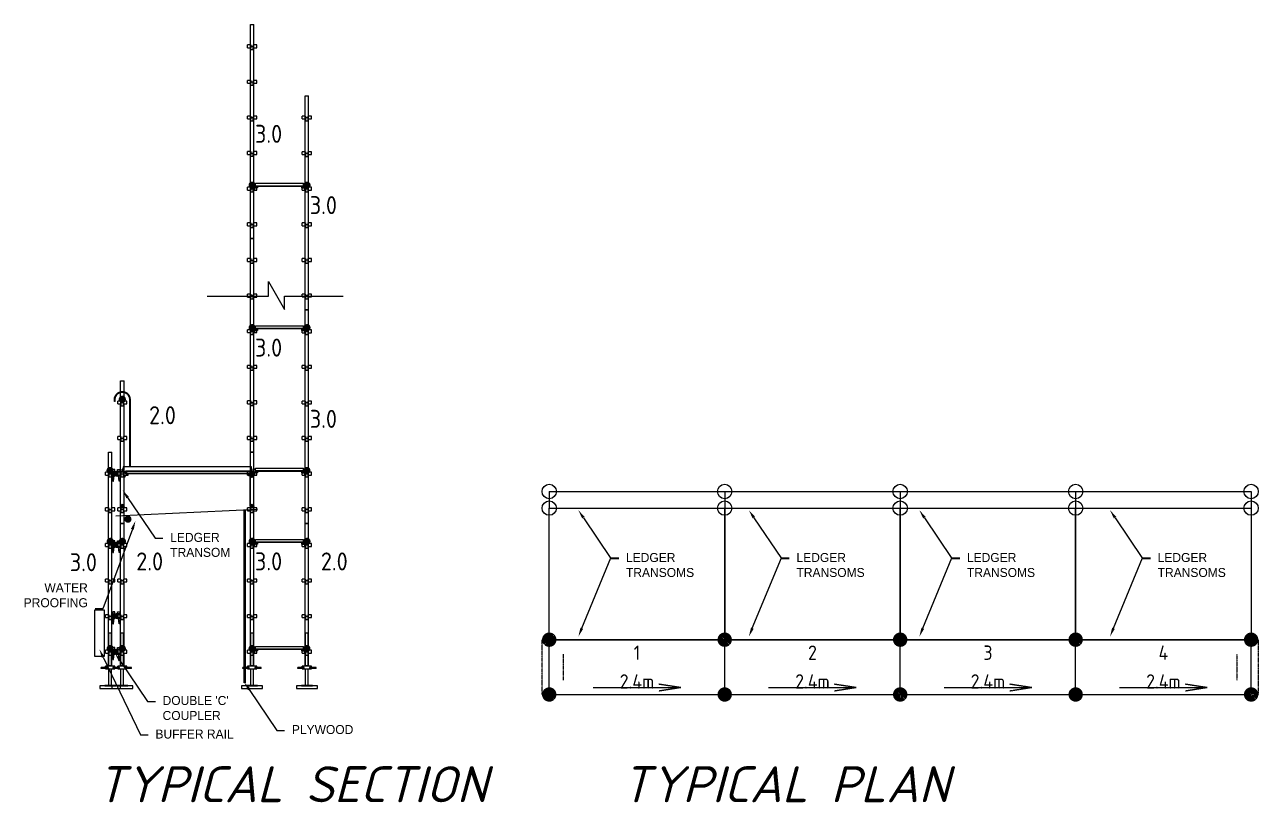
# Model space of a CAD drawing. Header units: millimetres. Extents: x 41560 to 58707, y 2326 to 13138.
import ezdxf
from ezdxf import colors
from ezdxf.entities.mleader import LeaderData, LeaderLine
from ezdxf.enums import TextEntityAlignment as Align
from ezdxf.math import Vec2, Vec3

# ---------------------------------------------------------------- set-up
doc = ezdxf.new("R2010")
doc.units = ezdxf.units.MM
doc.linetypes.add('KwikScaf_DASHED', pattern=[3.75, 2.5, -1.25])
doc.linetypes.add('KwikScaf_Line', pattern=[1, 1, 0])
doc.layers.get('0').update_dxf_attribs({"linetype": 'CONTINUOUS'})
for name, color, linetype in [('KwikScaf Matrix', 7, 'CONTINUOUS'), ('KwikScaf Schematic', 7, 'CONTINUOUS'), ('KwikScaf Sections', 7, 'CONTINUOUS')]:
    doc.layers.add(name, color=color, linetype=linetype)
doc.styles.add('KwikScaf ISO', font='isocp.shx')

# ---------------------------------------------------------------- blocks, each defined once
blk = doc.blocks.new('2D Jack Adjustable Screw')
at = {"color": 0, "extrusion": (1, -1.83691e-16, 2.30446e-16)}
for p, q in [((-265.5, 100), (-273.5, 100)), ((-273.5, 100), (-273.5, -52)), ((-265.5, 100), (-265.5, -52)), ((-265.5, 42.5), (-40, 42.5)), ((-265.5, 5.5), (-40, 5.5)), ((-40, 87.75), (-35, 87.75)), ((-40, 87.75), (-40, 24)), ((-40, 24), (-40, -39.75)), ((-35, 151.5), (-20, 151.5)), ((-35, 62.25), (-35, 151.5)), ((-35, 62.25), (-20, 62.25)), ((-20, 62.25), (-20, 151.5)), ((-20, 87.75), (0, 87.75)), ((0, 24), (0, 87.75)), ((0, 42.5), (454.5, 42.5)), ((0, -39.75), (0, 24)), ((0, 5.5), (454.5, 5.5)), ((454.5, 24), (454.5, 42.5)), ((454.5, 5.5), (454.5, 24)), ((-265.5, -52), (-273.5, -52)), ((-40, -39.75), (-35, -39.75)), ((-20, -14.25), (-35, -14.25)), ((-35, -103.5), (-35, -14.25)), ((-35, -103.5), (-20, -103.5)), ((-20, -103.5), (-20, -14.25)), ((-20, -39.75), (0, -39.75))]:
    blk.add_line(p, q, dxfattribs=at)
blk = doc.blocks.new('2D Standard 3 Metre')
at = {"layer": 'KwikScaf Matrix', "color": 0, "extrusion": (0, 1, 0)}
for p, q in [((-185, -24), (-185, 24)), ((-185, 24), (-8, 24)), ((-33, 16), (7, 16)), ((-33, 16), (-33, 6)), ((-33, 6), (-33, -6)), ((-8, 64), (-8, 60)), ((-8, 64), (32, 64)), ((-8, 60), (-8, 22)), ((-8, 22), (32, 22)), ((-8, 22), (-8, 18)), ((32, 18), (-8, 18)), ((7, 6), (7, 16)), ((7, -6), (7, 6)), ((32, 60), (32, 64)), ((32, 22), (32, 60)), ((32, 24), (487, 24)), ((32, 18), (32, 22)), ((462, 16), (462, 6)), ((462, 16), (502, 16)), ((462, 6), (462, -6)), ((487, 64), (487, 60)), ((487, 64), (527, 64)), ((487, 60), (487, 22)), ((487, 22), (527, 22)), ((487, 22), (487, 18)), ((527, 18), (487, 18)), ((502, 6), (502, 16)), ((502, -6), (502, 6)), ((527, 60), (527, 64)), ((527, 22), (527, 60)), ((527, 24), (982, 24)), ((527, 18), (527, 22)), ((957, 16), (997, 16)), ((957, 16), (957, 6)), ((957, 6), (957, -6)), ((982, 64), (982, 60)), ((982, 64), (1022, 64)), ((982, 60), (982, 22)), ((982, 22), (1022, 22)), ((982, 22), (982, 18)), ((1022, 18), (982, 18)), ((997, 6), (997, 16)), ((997, -6), (997, 6)), ((1022, 60), (1022, 64)), ((1022, 22), (1022, 60)), ((1022, 24), (1477, 24)), ((1022, 18), (1022, 22)), ((1452, 16), (1492, 16)), ((1452, 16), (1452, 6)), ((1452, 6), (1452, -6)), ((1477, 64), (1477, 60)), ((1477, 64), (1517, 64)), ((1477, 60), (1477, 22)), ((1477, 22), (1517, 22)), ((1477, 22), (1477, 18)), ((1517, 18), (1477, 18)), ((1492, 6), (1492, 16)), ((1492, -6), (1492, 6)), ((1517, 60), (1517, 64)), ((1517, 22), (1517, 60)), ((1517, 24), (1972, 24)), ((1517, 18), (1517, 22)), ((1947, 16), (1987, 16)), ((1947, 16), (1947, 6)), ((1947, 6), (1947, -6)), ((1972, 64), (1972, 60)), ((1972, 64), (2012, 64)), ((1972, 60), (1972, 22)), ((1972, 22), (2012, 22)), ((1972, 22), (1972, 18)), ((2012, 18), (1972, 18)), ((1987, 6), (1987, 16)), ((1987, -6), (1987, 6)), ((2012, 60), (2012, 64)), ((2012, 22), (2012, 60)), ((2012, 24), (2467, 24)), ((2012, 18), (2012, 22)), ((2442, 16), (2442, 6)), ((2442, 16), (2482, 16)), ((2442, 6), (2442, -6)), ((2467, 64), (2467, 60)), ((2467, 64), (2507, 64)), ((2467, 60), (2467, 22)), ((2467, 22), (2507, 22)), ((2467, 22), (2467, 18)), ((2507, 18), (2467, 18)), ((2482, 6), (2482, 16)), ((2482, -6), (2482, 6)), ((2507, 60), (2507, 64)), ((2507, 22), (2507, 60)), ((2507, 24), (2787, 24)), ((2507, 18), (2507, 22)), ((2787, 24), (2787, -24)), ((-185, -24), (-8, -24)), ((-33, -6), (-33, -16)), ((-33, -16), (7, -16)), ((-8, -18), (32, -18)), ((-8, -18), (-8, -22)), ((-8, -22), (-8, -60)), ((-8, -22), (32, -22)), ((-8, -60), (-8, -64)), ((-8, -64), (32, -64)), ((7, -16), (7, -6)), ((32, -22), (32, -18)), ((32, -60), (32, -22)), ((32, -24), (487, -24)), ((32, -64), (32, -60)), ((462, -6), (462, -16)), ((462, -16), (502, -16)), ((487, -18), (527, -18)), ((487, -18), (487, -22)), ((487, -22), (487, -60)), ((487, -22), (527, -22)), ((487, -60), (487, -64)), ((487, -64), (527, -64)), ((502, -16), (502, -6)), ((527, -22), (527, -18)), ((527, -60), (527, -22)), ((527, -24), (982, -24)), ((527, -64), (527, -60)), ((957, -6), (957, -16)), ((957, -16), (997, -16)), ((982, -18), (1022, -18)), ((982, -18), (982, -22)), ((982, -22), (982, -60)), ((982, -22), (1022, -22)), ((982, -60), (982, -64)), ((982, -64), (1022, -64)), ((997, -16), (997, -6)), ((1022, -22), (1022, -18)), ((1022, -60), (1022, -22)), ((1022, -24), (1477, -24)), ((1022, -64), (1022, -60)), ((1452, -6), (1452, -16)), ((1452, -16), (1492, -16)), ((1477, -18), (1517, -18)), ((1477, -18), (1477, -22)), ((1477, -22), (1477, -60)), ((1477, -22), (1517, -22)), ((1477, -60), (1477, -64)), ((1477, -64), (1517, -64)), ((1492, -16), (1492, -6)), ((1517, -22), (1517, -18)), ((1517, -60), (1517, -22)), ((1517, -24), (1972, -24)), ((1517, -64), (1517, -60)), ((1947, -6), (1947, -16)), ((1947, -16), (1987, -16)), ((1972, -18), (2012, -18)), ((1972, -18), (1972, -22)), ((1972, -22), (1972, -60)), ((1972, -22), (2012, -22)), ((1972, -60), (1972, -64)), ((1972, -64), (2012, -64)), ((1987, -16), (1987, -6)), ((2012, -22), (2012, -18)), ((2012, -60), (2012, -22)), ((2012, -24), (2467, -24)), ((2012, -64), (2012, -60)), ((2442, -6), (2442, -16)), ((2442, -16), (2482, -16)), ((2467, -18), (2507, -18)), ((2467, -18), (2467, -22)), ((2467, -22), (2467, -60)), ((2467, -22), (2507, -22)), ((2467, -60), (2467, -64)), ((2467, -64), (2507, -64)), ((2482, -16), (2482, -6)), ((2507, -22), (2507, -18)), ((2507, -60), (2507, -22)), ((2507, -24), (2787, -24)), ((2507, -64), (2507, -60))]:
    blk.add_line(p, q, dxfattribs=at)
blk = doc.blocks.new('2D Standard 2 Metre')
at = {"layer": 'KwikScaf Matrix', "color": 0, "extrusion": (0, 1, 0)}
for p, q in [((-185, -24), (-185, 24)), ((-185, 24), (-8, 24)), ((-33, 16), (7, 16)), ((-33, 16), (-33, 6)), ((-33, 6), (-33, -6)), ((-8, 64), (-8, 60)), ((-8, 64), (32, 64)), ((-8, 60), (-8, 22)), ((-8, 22), (32, 22)), ((-8, 22), (-8, 18)), ((32, 18), (-8, 18)), ((7, 6), (7, 16)), ((7, -6), (7, 6)), ((32, 60), (32, 64)), ((32, 22), (32, 60)), ((32, 24), (487, 24)), ((32, 18), (32, 22)), ((462, 16), (502, 16)), ((462, 16), (462, 6)), ((462, 6), (462, -6)), ((487, 64), (487, 60)), ((487, 64), (527, 64)), ((487, 60), (487, 22)), ((487, 22), (527, 22)), ((487, 22), (487, 18)), ((527, 18), (487, 18)), ((502, 6), (502, 16)), ((502, -6), (502, 6)), ((527, 60), (527, 64)), ((527, 22), (527, 60)), ((527, 24), (982, 24)), ((527, 18), (527, 22)), ((957, 16), (997, 16)), ((957, 16), (957, 6)), ((957, 6), (957, -6)), ((982, 64), (982, 60)), ((982, 64), (1022, 64)), ((982, 60), (982, 22)), ((982, 22), (1022, 22)), ((982, 22), (982, 18)), ((1022, 18), (982, 18)), ((997, 6), (997, 16)), ((997, -6), (997, 6)), ((1022, 60), (1022, 64)), ((1022, 22), (1022, 60)), ((1022, 24), (1477, 24)), ((1022, 18), (1022, 22)), ((1452, 16), (1492, 16)), ((1452, 16), (1452, 6)), ((1452, 6), (1452, -6)), ((1477, 64), (1517, 64)), ((1477, 64), (1477, 60)), ((1477, 60), (1477, 22)), ((1477, 22), (1517, 22)), ((1477, 22), (1477, 18)), ((1517, 18), (1477, 18)), ((1492, 6), (1492, 16)), ((1492, -6), (1492, 6)), ((1517, 60), (1517, 64)), ((1517, 22), (1517, 60)), ((1517, 24), (1796, 24)), ((1517, 18), (1517, 22)), ((1796, 24), (1796, -24)), ((-185, -24), (-8, -24)), ((-33, -6), (-33, -16)), ((-33, -16), (7, -16)), ((-8, -18), (32, -18)), ((-8, -18), (-8, -22)), ((-8, -22), (-8, -60)), ((-8, -22), (32, -22)), ((-8, -60), (-8, -64)), ((-8, -64), (32, -64)), ((7, -16), (7, -6)), ((32, -22), (32, -18)), ((32, -60), (32, -22)), ((32, -24), (487, -24)), ((32, -64), (32, -60)), ((462, -6), (462, -16)), ((462, -16), (502, -16)), ((487, -18), (527, -18)), ((487, -18), (487, -22)), ((487, -22), (487, -60)), ((487, -22), (527, -22)), ((487, -60), (487, -64)), ((487, -64), (527, -64)), ((502, -16), (502, -6)), ((527, -22), (527, -18)), ((527, -60), (527, -22)), ((527, -24), (982, -24)), ((527, -64), (527, -60)), ((957, -6), (957, -16)), ((957, -16), (997, -16)), ((982, -18), (1022, -18)), ((982, -18), (982, -22)), ((982, -22), (982, -60)), ((982, -22), (1022, -22)), ((982, -60), (982, -64)), ((982, -64), (1022, -64)), ((997, -16), (997, -6)), ((1022, -22), (1022, -18)), ((1022, -60), (1022, -22)), ((1022, -24), (1477, -24)), ((1022, -64), (1022, -60)), ((1452, -6), (1452, -16)), ((1452, -16), (1492, -16)), ((1477, -18), (1517, -18)), ((1477, -18), (1477, -22)), ((1477, -22), (1517, -22)), ((1477, -22), (1477, -60)), ((1477, -60), (1477, -64)), ((1477, -64), (1517, -64)), ((1492, -16), (1492, -6)), ((1517, -22), (1517, -18)), ((1517, -60), (1517, -22)), ((1517, -24), (1796, -24)), ((1517, -64), (1517, -60))]:
    blk.add_line(p, q, dxfattribs=at)
blk = doc.blocks.new('Meshguard')
for p, q in [((-109, 0), (-109, -926)), ((-99, 0), (-99, -926)), ((99, -30), (99, 0)), ((109, -30), (109, 0)), ((99, -30), (109, -30)), ((-109, -926), (-99, -926))]:
    blk.add_line(p, q)
for radius in [109, 99.3]:
    blk.add_arc((0, 0), radius, 0, 180)
blk = doc.blocks.new('Double C Coupler')
at = {"color": 3}
for p, q in [((-120, 0), (-62, 0)), ((-120, -5), (-120, 0)), ((0, 0), (-58, 0)), ((0, -5), (0, 0)), ((-67, -5), (-120, -5)), ((-120, -62), (-120, -57)), ((-120, -57), (-67, -57)), ((-62, -62), (-120, -62)), ((-109, -5), (-109, -57)), ((-105, -62), (-75, -62)), ((-65, -55), (-65, -7)), ((-60, -2), (-60, -60)), ((-60, -2), (-60, -60)), ((-58, -62), (0, -62)), ((-55, -55), (-55, -7)), ((-53, -5), (0, -5)), ((0, -57), (-53, -57)), ((-15, -62), (-45, -62)), ((-11, -5), (-11, -57)), ((0, -62), (0, -57))]:
    blk.add_line(p, q, dxfattribs=at)
at = {"color": 3, "extrusion": (0, -1, 6.12303e-17)}
for p, q in [((-109, 27), (-109, 0)), ((-79, 27), (-109, 27)), ((-82, 0), (-79, 27)), ((-38, 0), (-41, 27)), ((-41, 27), (-11, 27)), ((-11, 27), (-11, 0)), ((-109, -62), (-109, -137)), ((-109, -137), (-99, -137)), ((-99, -137), (-90, -62)), ((-89, -57), (-83, -5)), ((-31, -57), (-37, -5)), ((-21, -137), (-30, -62)), ((-11, -137), (-21, -137)), ((-11, -62), (-11, -137))]:
    blk.add_line(p, q, dxfattribs=at)
at = {"color": 3}
for centre, start, end in [((-62, -2), 0, 90), ((-58, -2), 90, 180), ((-67, -7), 0, 90), ((-67, -55), 270, 0), ((-62, -60), 270, 0), ((-58, -60), 180, 270), ((-53, -7), 90, 180), ((-53, -55), 180, 270)]:
    blk.add_arc(centre, 2, start, end, dxfattribs=at)
blk = doc.blocks.new('0.8m Transom')
at = {"color": 2, "extrusion": (0, 1, -1.83691e-16)}
for p, q in [((63360, 14584), (63360, 14659)), ((63360, 14659), (63380, 14659)), ((63370, 14584), (63360, 14584)), ((63373, 14609), (63370, 14584)), ((63410, 14609), (63373, 14609)), ((63380, 14659), (63377, 14634)), ((63377, 14634), (63385, 14634)), ((63385, 14672), (64049, 14672)), ((63385, 14639), (63385, 14672)), ((63385, 14639), (64049, 14639)), ((63385, 14634), (63385, 14639)), ((63385, 14634), (64049, 14634)), ((63410, 14634), (63410, 14609)), ((64024, 14634), (64024, 14609)), ((64024, 14609), (64061, 14609)), ((64049, 14639), (64049, 14672)), ((64049, 14634), (64049, 14639)), ((64057, 14634), (64049, 14634)), ((64054, 14659), (64057, 14634)), ((64074, 14659), (64054, 14659)), ((64061, 14609), (64064, 14584)), ((64064, 14584), (64074, 14584)), ((64074, 14584), (64074, 14659))]:
    blk.add_line(p, q, dxfattribs=at)
blk = doc.blocks.new('1.8 Steel Board')
at = {"color": 20}
blk.add_lwpolyline([(64971, 13182), (66752, 13182), (66752, 13246), (64971, 13246)], close=True, dxfattribs=at)
blk = doc.blocks.new('1.8m Ledger')
at = {"color": 3, "extrusion": (0, 1, -1.83691e-16)}
for p, q in [((0, -75), (0, 0)), ((0, 0), (20, 0)), ((20, 0), (17, -25)), ((25, 13), (1755, 13)), ((25, -20), (25, 13)), ((1755, -20), (1755, 13)), ((1760, 0), (1763, -25)), ((1780, 0), (1760, 0)), ((1780, -75), (1780, 0)), ((10, -75), (0, -75)), ((13, -50), (10, -75)), ((50, -50), (13, -50)), ((17, -25), (25, -25)), ((25, -25), (25, -20)), ((25, -25), (1755, -25)), ((50, -25), (50, -50)), ((1730, -25), (1730, -50)), ((1730, -50), (1767, -50)), ((1755, -25), (1755, -20)), ((1763, -25), (1755, -25)), ((1767, -50), (1770, -75)), ((1770, -75), (1780, -75))]:
    blk.add_line(p, q, dxfattribs=at)

msp = doc.modelspace()

# ---------------------------------------------------------------- hatches: boundary and pattern name
h = msp.add_hatch(color=3)
edge = h.paths.add_edge_path()
edge.add_arc((42917, 6444), 25, 0, 360)
h = msp.add_hatch(color=3)
edge = h.paths.add_edge_path()
edge.add_arc((44721, 6444), 25, 0, 360)

# ---------------------------------------------------------------- linework, layer by layer
for p, q in [((44949, 9362), (44949, 9569)), ((44949, 9569), (45173, 9177)), ((44097, 9362), (44949, 9362)), ((45173, 9177), (45173, 9362)), ((45173, 9362), (45985, 9362))]:
    msp.add_line(p, q)
at = {"color": 3}
for p, q in [((42892, 6919), (42892, 6924)), ((42892, 6924), (42915, 6924)), ((42892, 6444), (42892, 6919)), ((42892, 6919), (42942, 6919)), ((42920, 6957), (42915, 6957)), ((42915, 6924), (42915, 6957)), ((42920, 6924), (42920, 6957)), ((42942, 6924), (42920, 6924)), ((42942, 6919), (42942, 6924)), ((42942, 6444), (42942, 6919)), ((44696, 6919), (44696, 6924)), ((44696, 6924), (44719, 6924)), ((44696, 6444), (44696, 6919)), ((44696, 6919), (44746, 6919)), ((44724, 6957), (44719, 6957)), ((44719, 6924), (44719, 6957)), ((44724, 6924), (44724, 6957)), ((44746, 6924), (44724, 6924)), ((44746, 6919), (44746, 6924)), ((44746, 6444), (44746, 6919)), ((48851, 6647), (58607, 6647)), ((48851, 6647), (48851, 6416)), ((51290, 6647), (51290, 6416)), ((53729, 6647), (53729, 6416)), ((56168, 6647), (56168, 6416)), ((58607, 6647), (58607, 6416))]:
    msp.add_line(p, q, dxfattribs=at)
at = {"color": 4}
msp.add_line((44797, 6396), (42827, 6306), dxfattribs=at)
at = {"color": 1}
msp.add_lwpolyline([(44609, 6386), (44626, 6386), (44626, 3986), (44609, 3986)], close=True, dxfattribs=at)
at = {"color": 3}
for points in [[(48851, 6416), (51290, 6416), (51290, 4587), (48851, 4587)], [(51290, 6416), (53729, 6416), (53729, 4587), (51290, 4587)], [(53729, 6416), (56168, 6416), (56168, 4587), (53729, 4587)], [(56168, 6416), (58607, 6416), (58607, 4587), (56168, 4587)]]:
    msp.add_lwpolyline(points, close=True, dxfattribs=at)
msp.add_lwpolyline([(42535, 5003), (42667, 5003), (42667, 4351), (42535, 4351)], close=True)
for centre, radius in [((48851, 6647), 100), ((51290, 6647), 100), ((53729, 6647), 100), ((56168, 6647), 100), ((58607, 6647), 100), ((42917, 6444), 25), ((42917, 6444), 25), ((44721, 6444), 25), ((44721, 6444), 25), ((48851, 6416), 100), ((51290, 6416), 100), ((53729, 6416), 100), ((56168, 6416), 100), ((58607, 6416), 100)]:
    msp.add_circle(centre, radius, dxfattribs=at)
at = {"layer": 'KwikScaf Schematic', "color": 3, "linetype": 'KwikScaf_DASHED'}
for p, q in [((48751, 3825), (48751, 4587)), ((58707, 4587), (58707, 3825)), ((49051, 4025), (49051, 4387)), ((58407, 4387), (58407, 4025))]:
    msp.add_line(p, q, dxfattribs=at)
at = {"layer": 'KwikScaf Schematic', "color": 3, "linetype": 'KwikScaf_Line'}
for p, q in [((48851, 4587), (51290, 4587)), ((48851, 3825), (48851, 4587)), ((51290, 3825), (51290, 4587)), ((51290, 4587), (53729, 4587)), ((53729, 3825), (53729, 4587)), ((53729, 4587), (56168, 4587)), ((56168, 3825), (56168, 4587)), ((56168, 4587), (58607, 4587)), ((58607, 3825), (58607, 4587)), ((50680, 3920), (50376, 3967)), ((53119, 3920), (52815, 3967)), ((55558, 3920), (55254, 3967)), ((57997, 3920), (57693, 3967)), ((48851, 3825), (51290, 3825)), ((49461, 3920), (50680, 3920)), ((50680, 3920), (50376, 3872)), ((51290, 3825), (53729, 3825)), ((51900, 3920), (53119, 3920)), ((53119, 3920), (52815, 3872)), ((53729, 3825), (56168, 3825)), ((54339, 3920), (55558, 3920)), ((55558, 3920), (55254, 3872)), ((56168, 3825), (58607, 3825)), ((56778, 3920), (57997, 3920)), ((57997, 3920), (57693, 3872))]:
    msp.add_line(p, q, dxfattribs=at)
for points in [[(48851, 4637, 100, 100, -0.198912), (48887, 4622, 100, 100, -0.198912), (48901, 4587, 100, 100, -0.198912), (48887, 4551, 100, 100, -0.198912), (48851, 4537, 100, 100, -0.198912), (48816, 4551, 100, 100, -0.198912), (48801, 4587, 100, 100, -0.198912), (48816, 4622, 100, 100, -0.198912)], [(51290, 4637, 100, 100, -0.198912), (51326, 4622, 100, 100, -0.198912), (51340, 4587, 100, 100, -0.198912), (51326, 4551, 100, 100, -0.198912), (51290, 4537, 100, 100, -0.198912), (51255, 4551, 100, 100, -0.198912), (51240, 4587, 100, 100, -0.198912), (51255, 4622, 100, 100, -0.198912)], [(51290, 4637, 100, 100, -0.198912), (51326, 4622, 100, 100, -0.198912), (51340, 4587, 100, 100, -0.198912), (51326, 4551, 100, 100, -0.198912), (51290, 4537, 100, 100, -0.198912), (51255, 4551, 100, 100, -0.198912), (51240, 4587, 100, 100, -0.198912), (51255, 4622, 100, 100, -0.198912)], [(53729, 4637, 100, 100, -0.198912), (53765, 4622, 100, 100, -0.198912), (53779, 4587, 100, 100, -0.198912), (53765, 4551, 100, 100, -0.198912), (53729, 4537, 100, 100, -0.198912), (53694, 4551, 100, 100, -0.198912), (53679, 4587, 100, 100, -0.198912), (53694, 4622, 100, 100, -0.198912)], [(53729, 4637, 100, 100, -0.198912), (53765, 4622, 100, 100, -0.198912), (53779, 4587, 100, 100, -0.198912), (53765, 4551, 100, 100, -0.198912), (53729, 4537, 100, 100, -0.198912), (53694, 4551, 100, 100, -0.198912), (53679, 4587, 100, 100, -0.198912), (53694, 4622, 100, 100, -0.198912)], [(56168, 4637, 100, 100, -0.198912), (56204, 4622, 100, 100, -0.198912), (56218, 4587, 100, 100, -0.198912), (56204, 4551, 100, 100, -0.198912), (56168, 4537, 100, 100, -0.198912), (56133, 4551, 100, 100, -0.198912), (56118, 4587, 100, 100, -0.198912), (56133, 4622, 100, 100, -0.198912)], [(56168, 4637, 100, 100, -0.198912), (56204, 4622, 100, 100, -0.198912), (56218, 4587, 100, 100, -0.198912), (56204, 4551, 100, 100, -0.198912), (56168, 4537, 100, 100, -0.198912), (56133, 4551, 100, 100, -0.198912), (56118, 4587, 100, 100, -0.198912), (56133, 4622, 100, 100, -0.198912)], [(58607, 4637, 100, 100, -0.198912), (58643, 4622, 100, 100, -0.198912), (58657, 4587, 100, 100, -0.198912), (58643, 4551, 100, 100, -0.198912), (58607, 4537, 100, 100, -0.198912), (58572, 4551, 100, 100, -0.198912), (58557, 4587, 100, 100, -0.198912), (58572, 4622, 100, 100, -0.198912)], [(51290, 3875, 100, 100, -0.198912), (51326, 3860, 100, 100, -0.198912), (51340, 3825, 100, 100, -0.198912), (51326, 3789, 100, 100, -0.198912), (51290, 3775, 100, 100, -0.198912), (51255, 3789, 100, 100, -0.198912), (51240, 3825, 100, 100, -0.198912), (51255, 3860, 100, 100, -0.198912)], [(53729, 3875, 100, 100, -0.198912), (53765, 3860, 100, 100, -0.198912), (53779, 3825, 100, 100, -0.198912), (53765, 3789, 100, 100, -0.198912), (53729, 3775, 100, 100, -0.198912), (53694, 3789, 100, 100, -0.198912), (53679, 3825, 100, 100, -0.198912), (53694, 3860, 100, 100, -0.198912)], [(56168, 3875, 100, 100, -0.198912), (56204, 3860, 100, 100, -0.198912), (56218, 3825, 100, 100, -0.198912), (56204, 3789, 100, 100, -0.198912), (56168, 3775, 100, 100, -0.198912), (56133, 3789, 100, 100, -0.198912), (56118, 3825, 100, 100, -0.198912), (56133, 3860, 100, 100, -0.198912)], [(58607, 3875, 100, 100, -0.198912), (58643, 3860, 100, 100, -0.198912), (58657, 3825, 100, 100, -0.198912), (58643, 3789, 100, 100, -0.198912), (58607, 3775, 100, 100, -0.198912), (58572, 3789, 100, 100, -0.198912), (58557, 3825, 100, 100, -0.198912), (58572, 3860, 100, 100, -0.198912)]]:
    msp.add_lwpolyline(points, format="xyseb", close=True, dxfattribs=at)
at = {"layer": 'KwikScaf Schematic', "color": 3, "linetype": 'KwikScaf_Line', "const_width": 100}
for points in [[(48851, 3875, -0.198912), (48887, 3860, -0.198912), (48901, 3825, -0.198912), (48887, 3789, -0.198912), (48851, 3775, -0.198912), (48816, 3789, -0.198912), (48801, 3825, -0.198912), (48816, 3860, -0.198912)], [(51290, 3875, -0.198912), (51326, 3860, -0.198912), (51340, 3825, -0.198912), (51326, 3789, -0.198912), (51290, 3775, -0.198912), (51255, 3789, -0.198912), (51240, 3825, -0.198912), (51255, 3860, -0.198912)], [(53729, 3875, -0.198912), (53765, 3860, -0.198912), (53779, 3825, -0.198912), (53765, 3789, -0.198912), (53729, 3775, -0.198912), (53694, 3789, -0.198912), (53679, 3825, -0.198912), (53694, 3860, -0.198912)], [(56168, 3875, -0.198912), (56204, 3860, -0.198912), (56218, 3825, -0.198912), (56204, 3789, -0.198912), (56168, 3775, -0.198912), (56133, 3789, -0.198912), (56118, 3825, -0.198912), (56133, 3860, -0.198912)]]:
    msp.add_lwpolyline(points, format="xyb", close=True, dxfattribs=at)
at = {"layer": 'KwikScaf Sections', "color": 40, "const_width": 50}
for points in [[(44697, 10907, 1), (44747, 10907, 1)], [(45459, 10907, 1), (45509, 10907, 1)], [(44697, 8925, 1), (44747, 8925, 1)], [(45459, 8925, 1), (45509, 8925, 1)], [(42892, 7929, 1), (42942, 7929, 1)], [(42722, 6939, 1), (42772, 6939, 1)], [(45458, 6939, 1), (45508, 6939, 1)], [(42970, 6263, 1), (43020, 6263, 1)], [(42725, 5954, 1), (42775, 5954, 1)], [(42893, 5954, 1), (42943, 5954, 1)], [(44697, 5954, 1), (44747, 5954, 1)], [(45459, 5954, 1), (45509, 5954, 1)], [(42724, 4463, 1), (42774, 4463, 1)], [(42892, 4463, 1), (42942, 4463, 1)], [(44696, 4463, 1), (44746, 4463, 1)], [(45458, 4463, 1), (45508, 4463, 1)]]:
    msp.add_lwpolyline(points, format="xyb", close=True, dxfattribs=at)
at = {"layer": 'KwikScaf Sections', "color": 200}
for points in [[(42604, 3909), (42894, 3909), (42894, 3947), (42604, 3947)], [(42772, 3909), (43062, 3909), (43062, 3947), (42772, 3947)], [(44576, 3909), (44866, 3909), (44866, 3947), (44576, 3947)], [(45338, 3909), (45628, 3909), (45628, 3947), (45338, 3947)]]:
    msp.add_lwpolyline(points, close=True, dxfattribs=at)

# ---------------------------------------------------------------- block references
for name, p in [('0.8m Transom', (-18615, -3740)), ('0.8m Transom', (-18615, -5722)), ('Double C Coupler', (42893, 6927)), ('1.8 Steel Board', (-22040, -6258)), ('1.8m Ledger', (42942, 6921)), ('0.8m Transom', (-18615, -7702)), ('Double C Coupler', (42893, 5936)), ('0.8m Transom', (-18615, -8693)), ('Double C Coupler', (42893, 4946)), ('Double C Coupler', (42893, 4449)), ('0.8m Transom', (-18615, -10178))]:
    msp.add_blockref(name, p)
at = {"xscale": -1}
msp.add_blockref('Meshguard', (42917, 7929), dxfattribs=at)
at = {"layer": 'KwikScaf Sections', "color": 180, "rotation": 90}
for name, p in [('2D Standard 3 Metre', (44721, 10351)), ('2D Standard 3 Metre', (45483, 9360)), ('2D Standard 3 Metre', (44721, 7379)), ('2D Standard 3 Metre', (45483, 6388)), ('2D Standard 2 Metre', (42917, 6388)), ('2D Standard 3 Metre', (42749, 4407)), ('2D Standard 3 Metre', (44721, 4407)), ('2D Standard 2 Metre', (42917, 4407)), ('2D Standard 2 Metre', (45483, 4407))]:
    msp.add_blockref(name, p, dxfattribs=at)
at = {"layer": 'KwikScaf Sections', "color": 190, "rotation": 90}
for p in [(42773, 4221), (42941, 4221), (44745, 4221), (45507, 4221)]:
    msp.add_blockref('2D Jack Adjustable Screw', p, dxfattribs=at)

# ---------------------------------------------------------------- texts
at = {"char_height": 500, "width": 5683.35, "attachment_point": 1, "style": 'KwikScaf ISO'}
for s, insert in [('{\\fISOCPEUR|b1|i1|c0|p34;TYPICAL SECTION}', (42561, 2827)), ('{\\fISOCPEUR|b1|i1|c0|p34;TYPICAL PLAN }', (49858, 2827))]:
    msp.add_mtext(s, dxfattribs=dict(at, insert=insert))
at = {"layer": 'KwikScaf Schematic', "style": 'KwikScaf ISO'}
for s, p in [('1', (50071, 4406)), ('2', (52510, 4406)), ('3', (54949, 4406)), ('4', (57388, 4406)), ('2.4m', (50071, 4006)), ('2.4m', (52510, 4006)), ('2.4m', (54949, 4006)), ('2.4m', (57388, 4006))]:
    msp.add_text(s, height=200, dxfattribs=at).set_placement(p, align=Align.MIDDLE_CENTER)
at = {"layer": 'KwikScaf Sections', "color": 7, "style": 'KwikScaf ISO'}
for p in [(45425, 11620), (46187, 10629), (45425, 8648), (46187, 7657), (42851, 5664), (45425, 5676)]:
    msp.add_text('  3.0  ', height=250, dxfattribs=at).set_placement(p, align=Align.MIDDLE_RIGHT)
for p in [(43003, 7708), (42825, 5675), (45391, 5675)]:
    msp.add_text('  2.0  ', height=250, dxfattribs=at).set_placement(p, align=Align.MIDDLE_LEFT)

# ---------------------------------------------------------------- leaders
ml = msp.add_multileader_mtext('Standard')
ml.set_content('LEDGER\\PTRANSOM', color=256)
ml.set_leader_properties(color=256, linetype='ByLayer', lineweight=-1)
ml.build(insert=Vec2(0, 0))
ml.multileader.update_dxf_attribs({"text_right_attachment_type": 4, "dogleg_length": 0.36, "arrow_head_size": 125})
ctx = ml.context
ctx.base_point, ctx.char_height, ctx.arrow_head_size, ctx.landing_gap_size, ctx.plane_origin = Vec3(43483, 5997), 125, 125, 100, Vec3(42921, 6667)
ctx.right_attachment = 4
notes = []
notes.append((ctx, [(0, (1, 1, 0), (43482, 5997), (1, 0), 0.36, [(0, [(42921, 6667), (43373, 5997)], 0, [])])]))
ctx.mtext.insert, ctx.mtext.flow_direction = Vec3(43583, 6072), 5
ml = msp.add_multileader_mtext('Standard')
ml.set_content('LEDGER\\PTRANSOMS', color=256)
ml.set_leader_properties(color=256, linetype='ByLayer', lineweight=-1)
ml.build(insert=Vec2(0, 0))
ml.multileader.update_dxf_attribs({"text_right_attachment_type": 4, "dogleg_length": 0.36, "arrow_head_size": 125})
ctx = ml.context
ctx.base_point, ctx.char_height, ctx.arrow_head_size, ctx.landing_gap_size, ctx.plane_origin = Vec3(49818, 5717), 125, 125, 100, Vec3(49256, 6387)
ctx.right_attachment = 4
notes.append((ctx, [(0, (1, 1, 0), (49818, 5717), (1, 0), 0.36, [(0, [(49256, 6387), (49708, 5717)], 0, [])])]))
ctx.mtext.insert, ctx.mtext.flow_direction = Vec3(49918, 5792), 5
ml = msp.add_multileader_mtext('Standard')
ml.set_content('LEDGER\\PTRANSOMS', color=256)
ml.set_leader_properties(color=256, linetype='ByLayer', lineweight=-1)
ml.build(insert=Vec2(0, 0))
ml.multileader.update_dxf_attribs({"text_right_attachment_type": 4, "dogleg_length": 0.36, "arrow_head_size": 125})
ctx = ml.context
ctx.base_point, ctx.char_height, ctx.arrow_head_size, ctx.landing_gap_size, ctx.plane_origin = Vec3(52188, 5717), 125, 125, 100, Vec3(51626, 6387)
ctx.right_attachment = 4
notes.append((ctx, [(0, (1, 1, 0), (52187, 5717), (1, 0), 0.36, [(0, [(51626, 6387), (52078, 5717)], 0, [])])]))
ctx.mtext.insert, ctx.mtext.flow_direction = Vec3(52288, 5792), 5
ml = msp.add_multileader_mtext('Standard')
ml.set_content('LEDGER\\PTRANSOMS', color=256)
ml.set_leader_properties(color=256, linetype='ByLayer', lineweight=-1)
ml.build(insert=Vec2(0, 0))
ml.multileader.update_dxf_attribs({"text_right_attachment_type": 4, "dogleg_length": 0.36, "arrow_head_size": 125})
ctx = ml.context
ctx.base_point, ctx.char_height, ctx.arrow_head_size, ctx.landing_gap_size, ctx.plane_origin = Vec3(54557, 5717), 125, 125, 100, Vec3(53996, 6387)
ctx.right_attachment = 4
notes.append((ctx, [(0, (1, 1, 0), (54557, 5717), (1, 0), 0.36, [(0, [(53996, 6387), (54448, 5717)], 0, [])])]))
ctx.mtext.insert, ctx.mtext.flow_direction = Vec3(54657, 5792), 5
ml = msp.add_multileader_mtext('Standard')
ml.set_content('LEDGER\\PTRANSOMS', color=256)
ml.set_leader_properties(color=256, linetype='ByLayer', lineweight=-1)
ml.build(insert=Vec2(0, 0))
ml.multileader.update_dxf_attribs({"text_right_attachment_type": 4, "dogleg_length": 0.36, "arrow_head_size": 125})
ctx = ml.context
ctx.base_point, ctx.char_height, ctx.arrow_head_size, ctx.landing_gap_size, ctx.plane_origin = Vec3(57208, 5717), 125, 125, 100, Vec3(56646, 6387)
ctx.right_attachment = 4
notes.append((ctx, [(0, (1, 1, 0), (57207, 5717), (1, 0), 0.36, [(0, [(56646, 6387), (57098, 5717)], 0, [])])]))
ctx.mtext.insert, ctx.mtext.flow_direction = Vec3(57308, 5792), 5
ml = msp.add_multileader_mtext('Standard')
ml.set_content('WATER\\PPROOFING', color=256)
ml.set_leader_properties(color=256, linetype='ByLayer', lineweight=-1)
ml.build(insert=Vec2(0, 0))
ml.multileader.update_dxf_attribs({"text_right_attachment_type": 4, "dogleg_length": 0.36, "arrow_head_size": 125})
ctx = ml.context
ctx.base_point, ctx.char_height, ctx.arrow_head_size, ctx.landing_gap_size, ctx.plane_origin = Vec3(41421, 5297), 125, 125, 100, Vec3(43100, 5684)
ctx.right_attachment, ctx.text_align_type = 4, 2
notes.append((ctx, [(0, (1, 1, 0), (42538, 5014), (-1, 0), 0.36, [(0, [(43100, 6239), (42648, 5014)], 0, [])])]))
ctx.mtext.insert, ctx.mtext.alignment, ctx.mtext.flow_direction = Vec3(42438, 5372), 3, 5
ml = msp.add_multileader_mtext('Standard')
ml.set_content(' ', color=256)
ml.set_leader_properties(color=256, linetype='ByLayer', lineweight=-1)
ml.build(insert=Vec2(0, 0))
ml.multileader.update_dxf_attribs({"text_right_attachment_type": 4, "dogleg_length": 0.36, "arrow_head_size": 125})
ctx = ml.context
ctx.base_point, ctx.char_height, ctx.arrow_head_size, ctx.landing_gap_size, ctx.plane_origin = Vec3(49818, 5723), 125, 125, 100, Vec3(49256, 5053)
ctx.right_attachment = 4
notes.append((ctx, [(0, (1, 1, 0), (49818, 5723), (1, 0), 0.36, [(0, [(49256, 4630), (49708, 5723)], 0, [])])]))
ctx.mtext.insert, ctx.mtext.flow_direction = Vec3(49918, 5785), 5
ml = msp.add_multileader_mtext('Standard')
ml.set_content(' ', color=256)
ml.set_leader_properties(color=256, linetype='ByLayer', lineweight=-1)
ml.build(insert=Vec2(0, 0))
ml.multileader.update_dxf_attribs({"text_right_attachment_type": 4, "dogleg_length": 0.36, "arrow_head_size": 125})
ctx = ml.context
ctx.base_point, ctx.char_height, ctx.arrow_head_size, ctx.landing_gap_size, ctx.plane_origin = Vec3(52188, 5723), 125, 125, 100, Vec3(51626, 5053)
ctx.right_attachment = 4
notes.append((ctx, [(0, (1, 1, 0), (52187, 5723), (1, 0), 0.36, [(0, [(51626, 4630), (52078, 5723)], 0, [])])]))
ctx.mtext.insert, ctx.mtext.flow_direction = Vec3(52288, 5785), 5
ml = msp.add_multileader_mtext('Standard')
ml.set_content(' ', color=256)
ml.set_leader_properties(color=256, linetype='ByLayer', lineweight=-1)
ml.build(insert=Vec2(0, 0))
ml.multileader.update_dxf_attribs({"text_right_attachment_type": 4, "dogleg_length": 0.36, "arrow_head_size": 125})
ctx = ml.context
ctx.base_point, ctx.char_height, ctx.arrow_head_size, ctx.landing_gap_size, ctx.plane_origin = Vec3(54557, 5723), 125, 125, 100, Vec3(53996, 5053)
ctx.right_attachment = 4
notes.append((ctx, [(0, (1, 1, 0), (54557, 5723), (1, 0), 0.36, [(0, [(53996, 4630), (54448, 5723)], 0, [])])]))
ctx.mtext.insert, ctx.mtext.flow_direction = Vec3(54657, 5785), 5
ml = msp.add_multileader_mtext('Standard')
ml.set_content(' ', color=256)
ml.set_leader_properties(color=256, linetype='ByLayer', lineweight=-1)
ml.build(insert=Vec2(0, 0))
ml.multileader.update_dxf_attribs({"text_right_attachment_type": 4, "dogleg_length": 0.36, "arrow_head_size": 125})
ctx = ml.context
ctx.base_point, ctx.char_height, ctx.arrow_head_size, ctx.landing_gap_size, ctx.plane_origin = Vec3(57208, 5723), 125, 125, 100, Vec3(56646, 5053)
ctx.right_attachment = 4
notes.append((ctx, [(0, (1, 1, 0), (57207, 5723), (1, 0), 0.36, [(0, [(56646, 4630), (57098, 5723)], 0, [])])]))
ctx.mtext.insert, ctx.mtext.flow_direction = Vec3(57308, 5785), 5
ml = msp.add_multileader_mtext('Standard')
ml.set_content('BUFFER RAIL', color=256)
ml.set_leader_properties(color=256, linetype='ByLayer', lineweight=-1)
ml.build(insert=Vec2(0, 0))
ml.multileader.update_dxf_attribs({"text_right_attachment_type": 4, "dogleg_length": 0.36, "arrow_head_size": 125})
ctx = ml.context
ctx.base_point, ctx.char_height, ctx.arrow_head_size, ctx.landing_gap_size, ctx.plane_origin = Vec3(43278, 3263), 125, 125, 100, Vec3(42717, 3933)
ctx.right_attachment = 4
notes.append((ctx, [(0, (1, 1, 0), (43278, 3263), (1, 0), 0.36, [(0, [(42597, 4457), (43168, 3263)], 0, [])])]))
ctx.mtext.insert, ctx.mtext.flow_direction = Vec3(43378, 3338), 5
ml = msp.add_multileader_mtext('Standard')
ml.set_content("DOUBLE 'C'\\PCOUPLER", color=256)
ml.set_leader_properties(color=256, linetype='ByLayer', lineweight=-1)
ml.build(insert=Vec2(0, 0))
ml.multileader.update_dxf_attribs({"text_right_attachment_type": 4, "dogleg_length": 0.36, "arrow_head_size": 125})
ctx = ml.context
ctx.base_point, ctx.char_height, ctx.arrow_head_size, ctx.landing_gap_size, ctx.plane_origin = Vec3(43377, 3729), 125, 125, 100, Vec3(42815, 4399)
ctx.right_attachment = 4
notes.append((ctx, [(0, (1, 1, 0), (43376, 3729), (1, 0), 0.36, [(0, [(42815, 4399), (43267, 3729)], 0, [])])]))
ctx.mtext.insert, ctx.mtext.flow_direction = Vec3(43477, 3804), 5
ml = msp.add_multileader_mtext('Standard')
ml.set_content('PLYWOOD', color=256)
ml.set_leader_properties(color=256, linetype='ByLayer', lineweight=-1)
ml.build(insert=Vec2(0, 0))
ml.multileader.update_dxf_attribs({"text_right_attachment_type": 4, "dogleg_length": 0.36, "arrow_head_size": 125})
ctx = ml.context
ctx.base_point, ctx.char_height, ctx.arrow_head_size, ctx.landing_gap_size, ctx.plane_origin = Vec3(45174, 3325), 125, 125, 100, Vec3(44612, 3996)
ctx.right_attachment = 4
notes.append((ctx, [(0, (1, 1, 0), (45173, 3325), (1, 0), 0.36, [(0, [(44612, 3996), (45064, 3325)], 0, [])])]))
ctx.mtext.insert, ctx.mtext.flow_direction = Vec3(45274, 3400), 5
for ctx, leaders in notes:
    for number, flags, end, landing, length, lines in leaders:
        leader = LeaderData()
        leader.index, (leader.has_last_leader_line, leader.has_dogleg_vector, leader.attachment_direction) = number, flags
        leader.last_leader_point, leader.dogleg_vector, leader.dogleg_length = Vec3(end), Vec3(landing), length
        for number, points, colour, breaks in lines:
            line = LeaderLine()
            line.index, line.vertices, line.color, line.breaks = number, Vec3.list(points), colors.encode_raw_color(colour), breaks
            leader.lines.append(line)
        ctx.leaders.append(leader)

doc.saveas('drawing.dxf')
